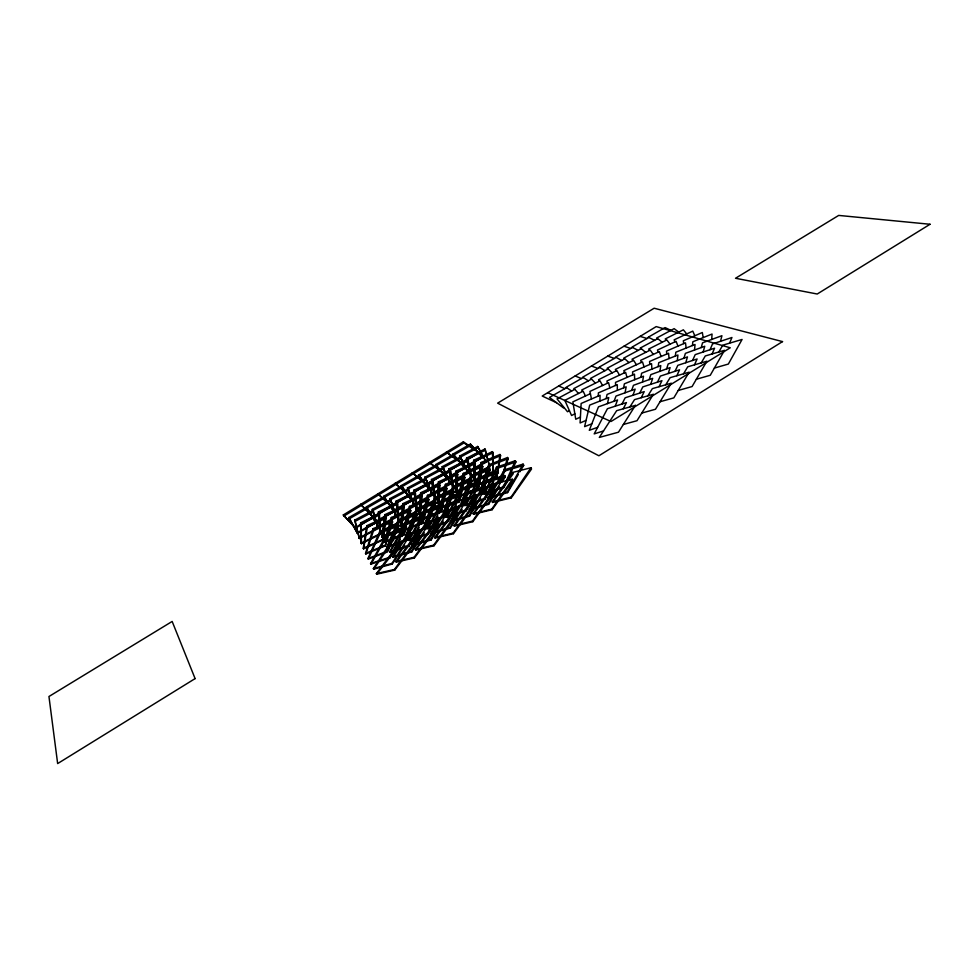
<?xml version="1.0" encoding="UTF-8"?>
<svg xmlns="http://www.w3.org/2000/svg" width="979" height="979" viewBox="0 0 979 979"><rect width="100%" height="100%" fill="white"/><g stroke="black" fill="none" stroke-linecap="round" stroke-linejoin="round"><path stroke-width="1.47" d="M475.17 483.271L474.815 462.418L456.067 471.046L455.492 491.544L455.822 492.131L475.17 483.271L474.815 462.418M473.995 480.958L473.677 460.265L492.425 451.637L493.037 452.8L493.343 472.086L473.995 480.958L473.677 460.265M599.943 401.047L600.078 395.271L581.147 403.458L580.094 422.965L586.078 420.407M456.912 494.505L457.12 473.261L438.372 481.888L437.221 502.778L437.552 503.365L456.912 494.505L457.756 474.411L457.12 473.261M598.291 396.042L598.377 392.885L617.308 384.686L617.345 390.352M455.822 492.131L456.691 472.208L456.067 471.046M438.555 505.8L439.351 484.14L420.591 492.767L418.853 514.061L419.183 514.66L438.555 505.8L439.987 485.303L439.351 484.14M711.709 339.456L712.051 334.035L692.814 341.769L692.447 345.526M437.552 503.365L439.008 483.039L438.372 481.888M420.113 517.145L421.496 495.08L402.736 503.695L400.411 525.405L400.741 525.992L420.113 517.145L422.133 496.243L421.496 495.08M694.539 350.017L695.041 344.498L675.816 352.207L675.363 356.038M419.183 514.66L421.227 493.918L420.591 492.767M401.586 528.55L403.556 506.07L384.784 514.685L381.871 536.798L382.202 537.398L401.586 528.55L404.205 507.22L403.556 506.07M677.284 360.639L677.933 355.01L658.745 362.695L658.182 366.599M400.741 525.992L403.372 504.858L402.736 503.695M382.96 540.004L385.53 517.108L366.758 525.723L363.246 548.252L363.588 548.852L382.96 540.004L386.191 518.258L385.53 517.108M659.956 371.31L660.764 365.571L641.6 373.219L640.927 377.196M382.202 537.398L385.445 515.835L384.784 514.685M496.867 477.14L499.963 454.476L481.056 462.48L477.042 484.727L477.36 485.327L496.867 477.14L500.587 455.651L499.963 454.476M642.542 382.018L643.509 376.181L624.369 383.805L623.599 387.855M363.588 548.852L367.419 526.873L366.758 525.723M478.498 488.46L482.17 465.392L463.275 473.383L458.686 496.035L459.004 496.634L478.498 488.46L482.794 466.567L482.17 465.392M625.055 392.787L626.168 386.84L607.066 394.439L606.185 398.563M477.36 485.327L481.68 463.654L481.056 462.48M460.032 499.841L464.291 476.357L445.408 484.336L440.232 507.391L440.562 507.991L460.032 499.841L464.927 477.532L464.291 476.357M607.469 403.605L608.754 397.547L589.676 405.11L584.598 426.648L591.818 423.821M441.48 511.271L446.338 487.383L427.468 495.337L421.692 518.809L422.022 519.396L441.48 511.271L446.975 488.545L446.338 487.383M459.004 496.634L463.911 474.546L463.275 473.383M422.842 522.762L428.288 498.446L409.43 506.388L403.054 530.275L403.397 530.875L422.842 522.762L425.119 514.085M440.562 507.991L446.045 485.498L445.408 484.336M720.507 341.304L721.927 335.699L702.543 342.821L701.221 347.569M425.889 511.185L428.937 499.62L428.288 498.446M404.107 534.301L410.152 509.569L391.319 517.487L384.343 541.803L384.674 542.39L404.107 534.301L406.469 525.992M422.022 519.396L428.117 496.5L427.468 495.337M703.167 351.987L704.733 346.285L685.386 353.37L683.954 358.204M385.273 545.903L391.943 520.755L373.121 528.648L365.522 553.38L365.865 553.979L385.273 545.903L387.868 537.434M407.264 523.214L410.813 510.744L410.152 509.569M403.397 530.875L410.091 507.55L409.43 506.388M685.753 362.732L687.454 356.919L668.167 363.968L666.601 368.887M388.724 534.62L392.603 521.917L391.943 520.755M384.674 542.39L391.979 518.65L391.319 517.487M500.404 482.255L507.599 457.499L488.643 464.792L480.567 489.059L480.885 489.671L500.404 482.255L508.223 458.686L507.599 457.499M668.253 373.513L670.101 367.614L650.851 374.614L649.175 379.619M365.865 553.979L373.782 529.81L373.121 528.648M481.839 493.71L489.61 468.549L470.691 475.818L462.027 500.489L462.357 501.089L481.839 493.71L490.246 469.736L489.61 468.549M650.668 384.355L652.663 378.347L633.462 385.31L631.663 390.401M463.177 505.237L471.548 479.649L452.653 486.881L443.401 511.98L443.732 512.58L463.177 505.237L472.184 480.836L471.548 479.649M632.997 395.247L635.138 389.14L615.999 396.067L614.066 401.231M480.885 489.671L489.267 465.967L488.643 464.792M444.417 516.814L453.387 490.809L434.541 498.005L424.678 523.52L425.008 524.12L444.417 516.814L454.036 491.996L453.387 490.809M615.253 406.187L617.541 399.983L598.45 406.86L589.297 430.295L597.643 427.333M462.357 501.089L471.327 476.993L490.246 469.736M429.548 518.625L425.571 528.44L406.199 535.721L405.869 535.109L425.229 527.828L435.141 502.019L435.802 503.206L430.687 515.823M443.732 512.58L453.301 488.068L472.184 480.836M410.054 532.025L406.628 540.127L387.305 547.371L386.962 546.771L406.285 539.527L416.809 513.29L417.47 514.464L415.194 519.873M405.869 535.109L416.332 509.19L435.141 502.019M425.008 524.12L435.19 499.192L454.036 491.996M729.588 343.152L731.937 337.498L712.528 343.947L710.008 349.723M391.221 543.639L387.598 551.875L368.312 559.082L367.957 558.483L387.256 551.275L398.392 524.597L399.065 525.784L392.42 540.897M386.962 546.771L398.037 520.424L416.809 513.29M411.192 529.321L414.056 522.566M406.199 535.721L416.981 510.365L435.802 503.206M712.076 353.97L714.56 348.218L695.212 354.618L692.569 360.48M367.957 558.483L379.656 531.707L398.392 524.597M387.305 547.371L398.698 521.599L417.47 514.464M512.164 469.969L503.977 487.42L484.593 493.967L484.262 493.355L503.647 486.796L515.309 460.705L515.933 461.917L513.424 467.277M694.49 364.824L697.097 358.987L677.823 365.338L675.045 371.286M368.312 559.082L380.329 532.882L399.065 525.784M493.795 481.289L485.205 499.021L465.882 505.519L465.551 504.919L484.874 498.409L497.124 471.902L497.76 473.102L495.117 478.56M676.819 375.74L679.561 369.817L660.36 376.095L657.435 382.153M484.262 493.355L496.439 467.216L515.309 460.705M475.549 492.241L466.347 510.683L447.073 517.132L446.742 516.52L466.004 510.071L478.853 483.149L479.502 484.348L476.871 489.61M659.051 386.705L661.939 380.684L642.799 386.913L639.74 393.068M465.551 504.919L478.315 478.364L497.124 471.902M484.593 493.967L497.063 468.403L515.933 461.917M456.336 505.005L447.391 522.394L428.178 528.807L427.835 528.195L447.048 521.783L460.497 494.444L461.158 495.643L457.707 502.337M641.208 397.731L644.231 391.612L625.165 397.792L621.971 404.033M446.742 516.52L460.093 489.561L478.853 483.149M465.882 505.519L478.951 479.551L497.76 473.102M437.919 516.055L428.337 534.179L409.185 540.53L408.843 539.918L427.994 533.567L442.055 505.8L442.716 507L439.29 513.473M623.28 408.794L626.438 402.589L607.433 408.708L594.192 433.893L603.505 430.956M427.835 528.195L441.798 500.82L460.497 494.444M447.073 517.132L460.742 490.748L479.502 484.348M419.183 527.608L409.185 546.013L390.095 552.315L389.752 551.703L408.843 545.401L423.515 517.206L424.188 518.405L421.325 523.667M408.843 539.918L423.405 512.127L442.055 505.8M428.178 528.807L442.447 502.007L461.158 495.643M400.362 539.221L389.936 557.908L370.919 564.161L370.564 563.549L389.593 557.296L404.89 528.672L405.575 529.872L401.843 536.541M389.752 551.703L404.927 523.484L423.515 517.206M409.185 540.53L424.066 513.314L442.716 507M370.564 563.549L386.362 534.901L404.89 528.672M390.095 552.315L405.6 524.671L424.188 518.405M518.356 474.423L507.599 492.608L488.497 498.225L488.166 497.613L507.269 491.996L523.092 464.119L523.728 465.331L519.886 471.829M370.919 564.161L387.035 536.088L405.575 529.872M718.855 351.975L722.771 345.171L742.07 339.468L728.352 364.053L714.376 368.067M499.266 486.747L488.631 504.356L469.602 509.912L469.271 509.3L488.301 503.744L504.711 475.464L505.348 476.675L502.313 481.705M488.166 497.613L504.43 469.761L523.092 464.119M701.233 362.866L705.296 355.952L724.509 350.323L710.264 375.275L696.35 379.24M480.579 498.287L469.565 516.166L450.609 521.648L450.279 521.036L469.222 515.541L486.233 486.857L486.881 488.068L482.941 494.456M469.271 509.3L486.122 481.044L504.711 475.464M683.526 373.807L687.735 366.795L706.862 361.227L692.092 386.546L678.239 390.462M462.088 509.435L450.401 528.036L431.531 533.445L431.188 532.833L450.059 527.412L467.668 498.299L468.329 499.51L464.425 505.715M488.497 498.225L505.066 470.972L523.728 465.331M450.279 521.036L467.717 492.376L486.233 486.857M665.732 384.796L670.089 377.686L689.13 372.179L673.821 397.878L660.042 401.745M443.23 521.085L431.139 539.955L412.355 545.303L412.012 544.691L430.797 539.343L449.018 509.802L449.679 511.014L445.653 517.304M431.188 532.833L449.239 503.757L467.668 498.299M469.602 509.912L486.759 482.243L505.348 476.675M647.853 395.834L652.369 388.626L671.313 383.193L655.465 409.259L641.747 413.077M424.274 532.784L411.78 551.948L393.081 557.222L392.726 556.61L411.425 551.324L430.27 521.366L430.944 522.578L426.771 528.954M412.012 544.691L430.662 515.199L449.018 509.802M450.609 521.648L468.378 493.575L485.462 488.484M629.901 406.934L634.551 399.616L653.409 394.256L637.011 420.701L623.366 424.47M404.682 545.364L392.322 563.99L373.709 569.203L373.354 568.591L391.967 563.366L411.425 532.98L412.11 534.191M392.726 556.61L411.988 526.69L430.27 521.366M431.531 533.445L449.899 504.956L459.824 502.031M373.354 568.591L393.228 538.254L411.425 532.98M412.355 545.303L431.323 516.398L434.15 515.566M407.986 540.396L411.278 535.427M393.081 557.222L412.661 527.901L411.988 526.69M492.278 501.823L510.965 497.21L530.936 467.742L531.573 468.978L511.295 497.834L492.608 502.447L492.278 501.823L512.617 472.453L530.936 467.742M373.709 569.203L393.913 539.453L393.228 538.254M512.115 481.68L492.119 509.729L473.53 514.256L473.2 513.632L491.788 509.104L512.347 479.233L512.996 480.456M493.416 493.245L472.845 521.685L454.366 526.127L454.023 525.503L472.502 521.061L493.661 490.773L494.309 491.996M473.2 513.632L494.114 483.871L512.347 479.233M474.656 504.809L453.473 533.702L435.104 538.058L434.762 537.434L453.13 533.078L474.876 502.374L475.537 503.598M454.023 525.503L475.525 495.337L493.661 490.773M455.773 516.484L434.003 545.768L415.732 550.051L415.39 549.427L433.66 545.144L456.006 514.036L456.679 515.26M492.608 502.447L513.253 473.677L512.617 472.453M434.762 537.434L456.85 506.853L474.876 502.374M436.818 528.17L414.435 557.908L396.275 562.093L395.92 561.481L414.08 557.284L437.038 525.747L437.723 526.971M473.53 514.256L494.762 485.082L494.114 483.871M415.39 549.427L438.078 518.442L456.006 514.036M417.752 539.955L394.757 570.108L376.719 574.208L376.352 573.596L394.402 569.484L417.984 537.532L418.669 538.756M454.366 526.127L476.186 496.549L475.525 495.337M395.92 561.481L419.208 530.08L437.038 525.747M435.104 538.058L457.511 508.077L456.85 506.853M376.352 573.596L400.252 541.766L417.984 537.532M415.732 550.051L437.833 520.865M396.275 562.093L418.988 532.466M376.719 574.208L400.007 544.177M343.274 514.954L355.242 527.657L478.853 452.078L479.159 452.653L355.573 528.219L343.274 514.954L463.348 441.835L478.853 452.078M343.923 516.055L463.948 442.961L479.159 452.653M632.556 347.41L615.595 357.115L616.134 357.433M599.699 367.455L582.689 377.184L588.355 380.819M583.264 377.478L566.131 387.292L571.614 391.049M566.682 387.598L549.488 397.437L563.537 407.949L564.137 407.607M482.439 456.789L464.352 467.142L464.67 467.717L452.898 454.097L470.434 444.074L482.745 457.377L446.681 477.96L446.999 478.535M452.898 454.097L465.147 468.146L428.937 488.827L429.255 489.402L418.522 475.048L436.181 464.964L436.793 466.09L419.147 476.173M465.147 468.146L453.35 454.501L435.741 464.548L447.464 478.976L411.107 499.743L411.853 500.795L375.19 521.734L375.912 522.81L357.445 533.384L348.842 517.524L366.746 507.293L375.912 522.81M418.522 475.048L429.708 489.855L393.191 510.708L393.925 511.772L357.115 532.809M453.497 455.223L471.034 445.2L482.745 457.377M411.425 500.318L401.219 485.596L418.939 475.476L429.708 489.855M435.741 464.548L436.353 465.674L453.95 455.627M384.221 496.647L366.379 506.841L367.015 507.954L384.857 497.76L383.841 496.194L401.623 486.037L411.853 500.795M401.843 486.722L419.563 476.602M402.247 487.163L384.478 497.308L393.925 511.772M357.445 533.384L349.491 518.65L367.382 508.419M569.423 410.703L567.49 411.731L557.027 398.869L574.82 389.324L578.479 393.485M467.668 472.147L459.592 456.092L477.642 446.448L486.294 462.198L467.668 472.147L467.35 471.56L485.988 461.611M442.3 466.653L460.387 456.985L468.513 473.102L449.838 483.075L442.3 466.653L449.838 483.075M486.294 462.198L478.254 447.587L460.203 457.217L459.592 456.092M424.923 477.25L443.059 467.57L450.634 484.067L431.91 494.065L424.923 477.25L431.91 494.065M442.912 467.778L460.999 458.123M432.681 495.08L425.645 478.205L432.681 495.08L413.909 505.103L407.46 487.909L443.671 468.708M414.643 506.155L408.157 488.888L414.643 506.155L395.822 516.202L389.923 498.617L426.269 479.343M372.314 509.374L390.584 499.608L396.507 517.267L377.649 527.338L372.314 509.374L378.298 528.44L359.391 538.536L354.618 520.167L391.221 500.746M395.822 516.202L390.56 499.743L408.781 490.014M359.391 538.536L355.267 521.305L373.574 511.527M449.52 482.5L468.195 472.527L460.387 456.985M431.592 493.489L450.316 483.479L443.059 467.57M413.591 504.528L432.363 494.505M395.492 515.615L414.313 505.568M377.319 526.763L396.177 516.692L390.584 499.608M359.048 537.961L377.967 527.865L372.926 510.389L377.649 527.338M574.857 413.848L571.565 415.5L564.822 400.35L583.105 391.172L585.466 395.981M466.518 458.148L484.972 448.969L489.83 467.105L470.777 476.553L466.518 458.148L470.777 476.553M467.142 459.286L485.584 450.107M449.067 468.806L467.546 459.628L468.17 460.766L471.854 478.144L452.763 487.615L449.067 468.806L452.763 487.615M449.691 469.957L468.17 460.766M431.531 479.526L450.046 470.324L450.658 471.474L453.779 489.243L434.676 498.727L431.531 479.526L434.676 498.727M432.167 480.677L450.658 471.474M413.921 490.295L432.449 481.081L433.085 482.231L435.631 500.404L416.491 509.888L413.921 490.295L416.491 509.888M414.558 491.446L433.085 482.231M396.226 501.113L414.778 491.899L415.414 493.037L417.384 511.601L398.22 521.109L396.226 501.113L398.22 521.109M396.874 502.251L415.414 493.037M378.445 511.98L397.033 502.753L397.67 503.891L399.065 522.859L379.876 532.38L378.445 511.98L379.876 532.38M379.093 513.118L397.67 503.891M379.191 513.657L380.647 534.179L361.435 543.7L361.092 543.112L360.59 522.896L379.191 513.657L380.586 532.686M361.435 543.7L361.239 524.034L379.84 514.807M470.458 475.965L489.512 466.506L484.972 448.969M452.445 487.028L471.535 477.556L467.546 459.628M434.346 498.14L453.461 488.656L450.046 470.324M416.161 509.3L435.3 499.816L432.449 481.081M397.89 520.522L417.054 511.014L414.778 491.899M379.534 531.793L398.722 522.272L397.033 502.753M361.092 543.112L380.305 533.592M590.398 393.68L572.862 401.867L575.75 419.257L580.412 417.078M474.301 461.427L493.037 452.8M456.691 472.208L475.439 463.581M439.008 483.039L457.756 474.411M421.227 493.918L439.987 485.303M403.372 504.858L422.133 496.243M385.445 515.835L404.205 507.22M367.419 526.873L386.191 518.258M473.677 480.359L493.024 471.486L492.425 451.637M455.492 491.544L474.852 482.671M437.221 502.778L456.581 493.918M418.853 514.061L438.225 505.201M400.411 525.405L419.783 516.545M381.871 536.798L401.255 527.95M363.246 548.252L382.63 539.405M481.68 463.654L500.587 455.651M463.911 474.546L482.794 466.567M446.045 485.498L464.927 477.532M428.117 496.5L446.975 488.545M410.091 507.55L428.937 499.62M391.979 518.65L410.813 510.744M477.042 484.727L496.549 476.54M373.782 529.81L392.603 521.917M458.686 496.035L478.168 487.86M440.232 507.391L459.702 499.241M421.692 518.809L441.15 510.671M403.054 530.275L422.5 522.162M384.343 541.803L403.764 533.702M365.522 553.38L384.931 545.303M489.267 465.967L508.223 458.686M480.567 489.059L500.085 481.644M462.027 500.489L481.509 493.11M443.401 511.98L462.847 504.626M424.678 523.52L444.087 516.202M640.119 336.384L647.033 338.514M623.978 346.211L630.733 348.451M607.763 356.087L614.371 358.436M591.487 366.011L597.936 368.459M575.126 375.973L581.416 378.53M558.703 385.983L564.834 388.651M547.714 392.677L610.969 421.521L730.248 347.79L656.199 326.594L542.207 396.03L556.525 402.712M670.958 330.351L665.071 327.586L648.208 337.217L648.783 337.51M654.584 340.362L648.844 337.474L631.932 347.153L638.137 350.409M621.616 360.492L616.195 357.384L599.172 367.125L604.949 370.674M678.777 332.126L674.127 328.65L656.579 338.073L657.484 338.795M662.245 342.246L657.753 338.648L640.168 348.096L641.049 348.842M645.638 352.403L641.318 348.695L623.696 358.155L624.529 358.926M628.959 362.609L624.798 358.791L607.139 368.263L607.947 369.059M612.205 372.852L608.216 368.924L590.508 378.42L591.279 379.24M595.379 383.144L591.549 379.093L573.804 388.626L574.551 389.471M436.353 465.674L447.464 478.976M686.72 333.937L683.354 329.825L665.231 338.942L666.222 340.251M670.04 344.167L666.834 339.933L648.685 349.062L649.615 350.409M653.274 354.435L650.24 350.09L632.055 359.22L632.948 360.602M401.219 485.596L411.535 500.208M636.436 364.751L633.572 360.296L615.363 369.438L616.195 370.845M383.841 496.194L393.595 511.197M619.523 375.116L616.819 370.539L598.585 379.693L599.381 381.149M366.379 506.841L375.52 522.309M354.618 520.167L355.267 521.305M348.842 517.524L349.491 518.65M360.59 522.896L361.239 524.034M389.593 557.296L389.936 557.908M391.967 563.366L392.322 563.99M394.402 569.484L394.757 570.108M386.362 534.901L387.035 536.088M379.656 531.707L380.329 532.882M400.252 541.766L400.937 542.978M408.843 545.401L409.185 546.013M411.425 551.324L411.78 551.948M414.08 557.284L414.435 557.908M404.927 523.484L405.6 524.671M389.923 498.617L390.56 499.743M398.037 520.424L398.698 521.599M419.208 530.08L419.893 531.291M427.994 533.567L428.337 534.179M430.797 539.343L431.139 539.955M433.66 545.144L434.003 545.768M423.405 512.127L424.066 513.314M407.46 487.909L413.909 505.103M416.332 509.19L416.981 510.365M430.662 515.199L431.323 516.398M447.048 521.783L447.391 522.394M450.059 527.412L450.401 528.036M453.13 533.078L453.473 533.702M438.078 518.442L438.751 519.653M441.798 500.82L442.447 502.007M434.541 498.005L435.19 499.192M449.239 503.757L449.899 504.956M452.653 486.881L453.301 488.068M460.093 489.561L460.742 490.748M472.502 521.061L472.845 521.685M469.222 515.541L469.565 516.166M466.004 510.071L466.347 510.683M602.538 385.518L599.992 380.831L581.746 389.997L582.481 391.478M467.717 492.376L468.378 493.575M470.691 475.818L471.327 476.993M478.315 478.364L478.951 479.551M491.788 509.104L492.119 509.729M488.301 503.744L488.631 504.356M484.874 498.409L485.205 499.021M486.122 481.044L486.759 482.243M463.348 441.835L463.948 442.961M477.642 446.448L478.254 447.587M470.434 444.074L471.034 445.2M496.439 467.216L497.063 468.403M510.965 497.21L511.295 497.834M507.269 491.996L507.599 492.608M503.647 486.796L503.977 487.42M504.43 469.761L505.066 470.972M694.845 335.773L692.765 331.11L674.152 339.835L674.959 341.855M677.994 346.101L676.085 341.328L657.46 350.054L658.194 352.122M661.082 356.491L659.32 351.596L640.694 360.333L641.367 362.438M644.084 366.917L642.493 361.912L623.856 370.637L624.455 372.803M627.001 377.392L625.581 372.277L606.931 381.002L607.457 383.217M609.844 387.917L608.583 382.691L589.933 391.416L591.463 398.991M703.167 337.608L702.335 332.505L683.342 340.778L683.697 343.617M686.157 348.059L685.484 342.846L666.503 351.106L666.772 354.006M669.073 358.559L668.559 353.235L649.591 361.484L649.775 364.445M651.904 369.107L651.561 363.674L632.593 371.898L632.691 374.933M634.661 379.705L634.478 374.162L615.534 382.373L615.534 385.457M635.42 405.379L618.471 432.204L599.307 437.429L616.66 410.666L635.42 405.379M782.527 341.598L598.891 455.773L497.638 403.152L654.143 308.226L782.527 341.598M195.102 678.606L57.651 763.583L48.95 696.51L172.157 621.445L195.102 678.606M930.05 224.264L817.232 294.018L735.523 278.269L838.697 215.417L930.05 224.264M461.745 463.3L446.424 452.151L461.745 463.3M444.258 473.995L429.426 462.492L444.258 473.995M426.685 484.74L412.355 472.894L426.685 484.74M409.026 495.533L395.198 483.332L409.026 495.533M391.294 506.376L377.967 493.832L391.294 506.376M373.476 517.279L360.664 504.369L373.476 517.279"/></g></svg>
